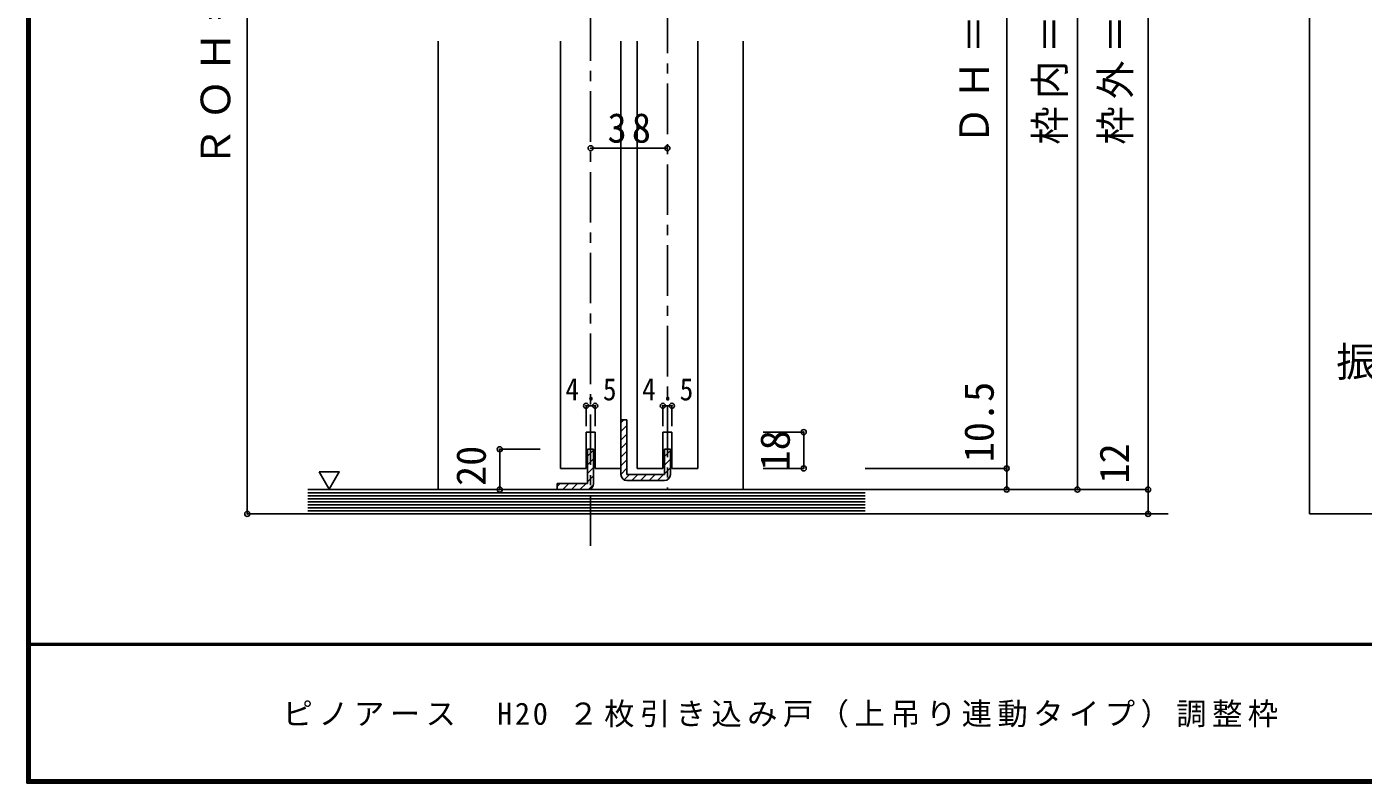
# Model space of a CAD drawing. Units: millimetres at full size, sheet at 1:5; details may follow other scales. Extents: x -973 to 977, y -718 to 696.
# Drawn here: x -973 to -312, y -701 to -326 of the extents above; entities that cross this region are included whole.
import ezdxf
from ezdxf.enums import TextEntityAlignment as Align

# ---------------------------------------------------------------- set-up
doc = ezdxf.new("R2010")
doc.units = ezdxf.units.MM
doc.header["$LTSCALE"] = 5
doc.header["$PDMODE"] = 32
doc.header["$PDSIZE"] = 2.5
doc.linetypes.add('CHAIN1', pattern=[8, 5, -1, 1, -1])
doc.linetypes.add('DASHED1', pattern=[1.8, 1.2, -0.6])
for name, color, linetype in [('0-1_通り芯', 4, 'CHAIN1'), ('0-3_仕上げ', 2, 'Continuous'), ('0-4_枠', 3, 'Continuous'), ('0-6_扉', 7, 'Continuous'), ('0-7_金物', 7, 'Continuous'), ('0-A_文字', 7, 'Continuous'), ('0-B_寸法', 7, 'Continuous'), ('0-C_ハッチ', 4, 'DASHED1'), ('1-A_寸法', 7, 'Continuous'), ('F-1_枠', 6, 'Continuous'), ('F-A_文字', 7, 'Continuous')]:
    doc.layers.add(name, color=color, linetype=linetype)
doc.styles.add('ＭＳ ゴシック', font='')
doc.styles.get('ＭＳ ゴシック').set_extended_font_data('MS Gothic')

msp = doc.modelspace()

# ---------------------------------------------------------------- linework, layer by layer
at = {"layer": '0-1_通り芯'}
for p, q in [((-694.13, -583.281), (-694.13, -2.5)), ((-656.13, -74.5), (-656.13, -555.5)), ((-821.794, -567.5), (-408.13, -567.5))]:
    msp.add_line(p, q, dxfattribs=at)
at = {"layer": '0-3_仕上げ'}
for p, q in [((-834.13, -555.5), (-558.13, -555.5)), ((-834.13, -567.5), (-558.13, -567.5))]:
    msp.add_line(p, q, dxfattribs=at)
at = {"layer": '0-3_仕上げ', "color": 7}
for p, q in [((-834.13, -557), (-558.13, -557)), ((-834.13, -558.5), (-558.13, -558.5)), ((-834.13, -560), (-558.13, -560)), ((-834.13, -561.5), (-558.13, -561.5)), ((-834.13, -563), (-558.13, -563)), ((-834.13, -564.5), (-558.13, -564.5)), ((-834.13, -566), (-558.13, -566))]:
    msp.add_line(p, q, dxfattribs=at)
at = {"layer": '0-4_枠', "color": 4}
for p, q in [((-769.63, -555.5), (-769.63, -333.5)), ((-618.63, -555.5), (-618.63, -333.5))]:
    msp.add_line(p, q, dxfattribs=at)
at = {"layer": '0-6_扉', "color": 6}
for p, q in [((-709.13, -333.5), (-709.13, -545)), ((-679.13, -333.5), (-679.13, -545)), ((-671.13, -333.5), (-671.13, -545)), ((-641.13, -333.5), (-641.13, -545)), ((-691.88, -527), (-696.38, -527)), ((-696.38, -545), (-696.38, -527)), ((-691.88, -527), (-691.88, -545)), ((-653.88, -527), (-658.38, -527)), ((-658.38, -545), (-658.38, -527)), ((-653.88, -527), (-653.88, -545)), ((-696.38, -545), (-709.13, -545)), ((-679.13, -545), (-691.88, -545)), ((-658.38, -545), (-671.13, -545)), ((-641.13, -545), (-653.88, -545))]:
    msp.add_line(p, q, dxfattribs=at)
at = {"layer": '0-7_金物', "color": 3}
for p, q in [((-676.13, -520.999), (-679.13, -520.999)), ((-679.13, -520.999), (-679.13, -544.999)), ((-676.13, -520.999), (-676.13, -547.999)), ((-695.63, -535.5), (-692.63, -535.5)), ((-695.63, -535.5), (-695.63, -552.5)), ((-692.63, -552.5), (-692.63, -535.5)), ((-654.63, -535.5), (-657.63, -535.5)), ((-657.63, -535.5), (-657.63, -547.999)), ((-654.63, -535.5), (-654.63, -548)), ((-679.13, -547.999), (-679.13, -544.999)), ((-657.63, -547.999), (-676.13, -547.999)), ((-710.63, -552.5), (-710.63, -555.5)), ((-710.63, -552.5), (-695.63, -552.5)), ((-695.63, -555.5), (-710.63, -555.5)), ((-676.13, -550.999), (-657.629, -550.999))]:
    msp.add_line(p, q, dxfattribs=at)
for centre, start, end in [((-676.13, -547.999), 180, 270), ((-657.629, -548), 270, 0), ((-695.63, -552.5), 270, 0)]:
    msp.add_arc(centre, 3, start, end, dxfattribs=at)
at = {"layer": '0-A_文字', "color": 3}
for q in [(-338.13, -102.5), (154.149, -567.5)]:
    msp.add_line((-338.13, -567.5), q, dxfattribs=at)
at = {"layer": '0-A_文字'}
msp.add_line((-828.566, -546.686), (-823.566, -555.347), dxfattribs=at)
msp.add_lwpolyline([(-828.566, -546.686), (-818.566, -546.686), (-823.566, -555.347)], dxfattribs=at)
at = {"layer": '0-B_寸法', "color": 4}
for p, q in [((-864.13, -52.5), (-864.13, -567.5)), ((-453.13, -60.5), (-453.13, -555.5)), ((-418.13, -60.5), (-418.13, -567.5)), ((-488.13, -90.5), (-488.13, -555.5)), ((-694.13, -386.5), (-656.13, -386.5)), ((-696.38, -514), (-691.88, -514)), ((-696.38, -514), (-696.38, -524)), ((-691.88, -514), (-691.88, -524)), ((-658.38, -514), (-653.88, -514)), ((-658.38, -514), (-658.38, -524)), ((-653.88, -514), (-653.88, -524)), ((-588.63, -527), (-608.63, -527)), ((-588.63, -545), (-588.63, -527)), ((-739.13, -555.5), (-739.13, -535.5)), ((-739.13, -535.5), (-719.13, -535.5)), ((-588.63, -545), (-608.63, -545)), ((-488.13, -545), (-558.13, -545)), ((-739.13, -555.5), (-719.13, -555.5)), ((-418.13, -555.5), (-558.13, -555.5)), ((-864.13, -567.5), (-834.13, -567.5)), ((-418.13, -567.5), (-558.13, -567.5))]:
    msp.add_line(p, q, dxfattribs=at)
at = {"layer": '0-B_寸法'}
for p in [(-694.13, -386.5), (-656.13, -386.5), (-696.38, -514), (-691.88, -514), (-658.38, -514), (-653.88, -514), (-588.63, -527), (-739.13, -535.5), (-588.63, -545), (-488.13, -545), (-739.13, -555.5), (-488.13, -555.5), (-453.13, -555.5), (-418.13, -555.5), (-864.13, -567.5), (-418.13, -567.5)]:
    msp.add_point(p, dxfattribs=at)
at = {"layer": '0-C_ハッチ', "linetype": 'Continuous'}
for p, q in [((-679.13, -522.483), (-677.646, -520.999)), ((-679.13, -526.726), (-676.13, -523.726)), ((-679.13, -530.969), (-676.13, -527.969)), ((-695.63, -538.982), (-692.63, -535.982)), ((-679.13, -535.211), (-676.13, -532.211)), ((-695.63, -543.225), (-692.63, -540.225)), ((-679.13, -539.454), (-676.13, -536.454)), ((-679.13, -543.697), (-676.13, -540.697)), ((-657.63, -539.167), (-654.63, -536.167)), ((-657.63, -543.41), (-654.63, -540.41)), ((-695.63, -547.468), (-692.63, -544.468)), ((-695.63, -551.71), (-692.63, -548.71)), ((-679.13, -547.939), (-676.13, -544.939)), ((-677.576, -550.628), (-674.948, -547.999)), ((-673.705, -550.999), (-670.705, -547.999)), ((-669.462, -550.999), (-666.462, -547.999)), ((-665.22, -550.999), (-662.22, -547.999)), ((-660.977, -550.999), (-657.977, -547.999)), ((-657.63, -547.652), (-654.63, -544.652)), ((-656.523, -550.788), (-654.841, -549.106)), ((-710.63, -553.982), (-709.148, -552.5)), ((-707.905, -555.5), (-704.905, -552.5)), ((-703.662, -555.5), (-700.663, -552.5)), ((-699.42, -555.5), (-696.42, -552.5)), ((-695.136, -555.459), (-692.67, -552.993))]:
    msp.add_line(p, q, dxfattribs=at)
at = {"layer": 'F-1_枠'}
for p, q in [((-973.347, 695.833), (-973.347, -700.833)), ((-972.514, 695.833), (-972.514, -700.833)), ((-971.68, 695.833), (-971.68, -700.833)), ((976.653, -631.667), (-973.347, -631.667)), ((976.653, -632.5), (-973.347, -632.5)), ((976.653, -699.167), (-973.347, -699.167)), ((976.653, -700), (-973.347, -700)), ((976.653, -700.833), (-973.347, -700.833))]:
    msp.add_line(p, q, dxfattribs=at)

# ---------------------------------------------------------------- texts
at = {"layer": '0-B_寸法', "style": 'ＭＳ ゴシック'}
for s, p in [('10.5', (-490.13, -542)), ('18', (-591.13, -546)), ('20', (-741.63, -553.707)), ('12', (-423.13, -552.5))]:
    msp.add_text(s, height=14.66, rotation=90, dxfattribs=at).set_placement(p, align=Align.BOTTOM_LEFT)
at = {"layer": '0-B_寸法', "char_height": 14.66, "attachment_point": 7, "rotation": 90, "style": 'ＭＳ ゴシック'}
for s, insert in [('\\T1.18;ＲＯＨ＝2,055', (-868.771, -396)), ('\\T1.19;\\W0.95;ＤＨ＝1,983', (-493.13, -384.75)), ('\\T1.19;\\W0.95;枠内＝2,005', (-455.63, -384.75)), ('\\T1.19;\\W0.95;枠外＝2,035', (-423.13, -384.75))]:
    msp.add_mtext(s, dxfattribs=dict(at, insert=insert))
at = {"layer": '0-B_寸法', "attachment_point": 7, "style": 'ＭＳ ゴシック'}
for s, insert, char_height in [('\\T1.27;\\W0.95;38', (-685.755, -384), 14.66), ('\\T1.38;\\W0.9;4.5', (-706.63, -511.5), 11), ('\\T1.38;\\W0.9;4.5', (-668.63, -511.5), 11)]:
    msp.add_mtext(s, dxfattribs=dict(at, insert=insert, char_height=char_height))
at = {"layer": '1-A_寸法', "style": 'ＭＳ ゴシック'}
msp.add_text('振れ止め金具(床付け用)', height=14.66, dxfattribs=at).set_placement((-324.967, -503.993), align=Align.BOTTOM_LEFT)
at = {"layer": 'F-A_文字', "insert": (-846.68, -673.333), "char_height": 11, "attachment_point": 7, "style": 'ＭＳ ゴシック'}
msp.add_mtext('\\T1.18;ピノアース\u3000H20\\~２枚引き込み戸（上吊り連動タイプ）調整枠', dxfattribs=at)

doc.saveas('drawing.dxf')
